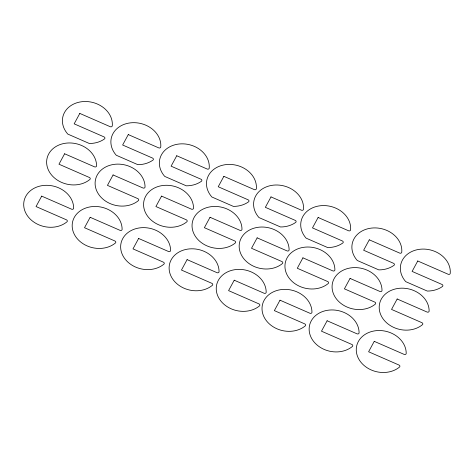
<?xml version="1.0" encoding="UTF-8"?>
<svg xmlns="http://www.w3.org/2000/svg" width="474" height="474" viewBox="0 0 474 474"><rect width="100%" height="100%" fill="white"/><g stroke="black" fill="none" stroke-linecap="round" stroke-linejoin="round"><path stroke-width="0.71" d="M79.81 113.416L74.163 123.844L104.061 136.903A1.481 1.221 12.9 0 1 104.481 138.953A25.175 20.749 12.9 0 1 89.331 143.492L67.788 134.083A25.175 20.749 12.9 0 1 80.053 101.981A25.175 20.749 12.9 0 1 112.285 125.811A1.481 1.221 12.9 0 1 110.229 126.706L79.81 113.416M41.688 196.129L36.042 206.551L66.467 219.841A1.481 1.221 12.9 0 1 66.953 221.838A25.175 20.749 12.9 0 1 27.314 215.629A25.175 20.749 12.9 0 1 42.026 185.66A25.175 20.749 12.9 0 1 73.642 208.21A1.481 1.221 12.9 0 1 71.586 209.188L41.688 196.129M64.618 153.777L58.972 164.205L89.396 177.489A1.481 1.221 12.9 0 1 89.882 179.486A25.175 20.749 12.9 0 1 50.244 173.277A25.175 20.749 12.9 0 1 64.956 143.308A25.175 20.749 12.9 0 1 96.572 165.859A1.481 1.221 12.9 0 1 94.516 166.836L64.618 153.777M128.276 134.586L122.636 145.008L152.533 158.067A1.481 1.221 12.9 0 1 152.954 160.117A25.175 20.749 12.9 0 1 137.798 164.656L116.26 155.247A25.175 20.749 12.9 0 1 128.525 123.145A25.175 20.749 12.9 0 1 160.757 146.976A1.481 1.221 12.9 0 1 158.701 147.87L128.276 134.586M90.155 217.293L84.514 227.721L114.939 241.005A1.481 1.221 12.9 0 1 115.425 243.002A25.175 20.749 12.9 0 1 75.787 236.793A25.175 20.749 12.9 0 1 90.498 206.824A25.175 20.749 12.9 0 1 122.114 229.375A1.481 1.221 12.9 0 1 120.058 230.352L90.155 217.293M113.085 174.942L107.444 185.37L137.869 198.653A1.481 1.221 12.9 0 1 138.355 200.656A25.175 20.749 12.9 0 1 98.716 194.441A25.175 20.749 12.9 0 1 113.428 164.472A25.175 20.749 12.9 0 1 145.044 187.029A1.481 1.221 12.9 0 1 142.988 188L113.085 174.942M176.749 155.75L171.102 166.173L201.006 179.231A1.481 1.221 12.9 0 1 201.42 181.281A25.175 20.749 12.9 0 1 186.27 185.82L164.727 176.411A25.175 20.749 12.9 0 1 176.998 144.309A25.175 20.749 12.9 0 1 209.224 168.146A1.481 1.221 12.9 0 1 207.174 169.034L176.749 155.75M138.627 238.458L132.987 248.886L163.406 262.169A1.481 1.221 12.9 0 1 163.897 264.172A25.175 20.749 12.9 0 1 124.259 257.957A25.175 20.749 12.9 0 1 138.971 227.988A25.175 20.749 12.9 0 1 170.587 250.545A1.481 1.221 12.9 0 1 168.531 251.516L138.627 238.458M161.557 196.106L155.91 206.534L186.335 219.818A1.481 1.221 12.9 0 1 186.827 221.82A25.175 20.749 12.9 0 1 147.183 215.605A25.175 20.749 12.9 0 1 161.895 185.636A25.175 20.749 12.9 0 1 193.516 208.193A1.481 1.221 12.9 0 1 191.455 209.164L161.557 196.106M223.87 176.328L218.23 186.75L248.127 199.809A1.481 1.221 12.9 0 1 248.548 201.859A25.175 20.749 12.9 0 1 233.398 206.397L211.854 196.988A25.175 20.749 12.9 0 1 224.119 164.887A25.175 20.749 12.9 0 1 256.351 188.723A1.481 1.221 12.9 0 1 254.295 189.612L223.87 176.328M187.1 259.622L181.453 270.05L211.878 283.334A1.481 1.221 12.9 0 1 212.364 285.336A25.175 20.749 12.9 0 1 172.726 279.121A25.175 20.749 12.9 0 1 187.437 249.152A25.175 20.749 12.9 0 1 219.053 271.709A1.481 1.221 12.9 0 1 216.997 272.68L187.1 259.622M210.029 217.276L204.383 227.698L234.808 240.982A1.481 1.221 12.9 0 1 235.294 242.984A25.175 20.749 12.9 0 1 195.655 236.775A25.175 20.749 12.9 0 1 210.367 206.8A25.175 20.749 12.9 0 1 241.983 229.357A1.481 1.221 12.9 0 1 239.927 230.328L210.029 217.276M270.998 196.906L265.351 207.328L295.255 220.386A1.481 1.221 12.9 0 1 295.669 222.436A25.175 20.749 12.9 0 1 280.519 226.975L258.976 217.566A25.175 20.749 12.9 0 1 271.247 185.464A25.175 20.749 12.9 0 1 303.473 209.295A1.481 1.221 12.9 0 1 301.423 210.189L270.998 196.906M234.221 280.199L228.581 290.627L259.005 303.911A1.481 1.221 12.9 0 1 259.491 305.914A25.175 20.749 12.9 0 1 219.853 299.698A25.175 20.749 12.9 0 1 234.565 269.73A25.175 20.749 12.9 0 1 266.181 292.286A1.481 1.221 12.9 0 1 264.125 293.258L234.221 280.199M257.151 237.847L251.51 248.275L281.929 261.559A1.481 1.221 12.9 0 1 282.421 263.562A25.175 20.749 12.9 0 1 242.783 257.352A25.175 20.749 12.9 0 1 257.495 227.378A25.175 20.749 12.9 0 1 289.11 249.934A1.481 1.221 12.9 0 1 287.054 250.906L257.151 237.847M318.119 217.483L312.479 227.905L342.376 240.964A1.481 1.221 12.9 0 1 342.797 243.014A25.175 20.749 12.9 0 1 327.641 247.552L306.103 238.144A25.175 20.749 12.9 0 1 318.368 206.042A25.175 20.749 12.9 0 1 350.6 229.872A1.481 1.221 12.9 0 1 348.544 230.767L318.119 217.483M279.998 300.19L274.357 310.618L304.782 323.902A1.481 1.221 12.9 0 1 305.268 325.899A25.175 20.749 12.9 0 1 265.63 319.689A25.175 20.749 12.9 0 1 280.341 289.721A25.175 20.749 12.9 0 1 311.957 312.271A1.481 1.221 12.9 0 1 309.901 313.249L279.998 300.19M302.927 257.838L297.287 268.266L327.712 281.55A1.481 1.221 12.9 0 1 328.198 283.547A25.175 20.749 12.9 0 1 288.559 277.337A25.175 20.749 12.9 0 1 303.271 247.369A25.175 20.749 12.9 0 1 334.887 269.925A1.481 1.221 12.9 0 1 332.831 270.897L302.927 257.838M369.282 239.82L363.641 250.248L393.539 263.301A1.481 1.221 12.9 0 1 393.959 265.357A25.175 20.749 12.9 0 1 378.809 269.89L357.266 260.487A25.175 20.749 12.9 0 1 369.53 228.379A25.175 20.749 12.9 0 1 401.762 252.215A1.481 1.221 12.9 0 1 399.706 253.104L369.282 239.82M327.125 320.768L321.479 331.19L351.904 344.48A1.481 1.221 12.9 0 1 352.395 346.476A25.175 20.749 12.9 0 1 312.751 340.267A25.175 20.749 12.9 0 1 327.463 310.298A25.175 20.749 12.9 0 1 359.079 332.849A1.481 1.221 12.9 0 1 357.023 333.826L327.125 320.768M350.055 278.416L344.408 288.844L374.833 302.128A1.481 1.221 12.9 0 1 375.319 304.124A25.175 20.749 12.9 0 1 335.681 297.915A25.175 20.749 12.9 0 1 350.393 267.946A25.175 20.749 12.9 0 1 382.008 290.497A1.481 1.221 12.9 0 1 379.952 291.474L350.055 278.416M374.247 341.345L368.606 351.767L399.031 365.057A1.481 1.221 12.9 0 1 399.517 367.054A25.175 20.749 12.9 0 1 359.879 360.844A25.175 20.749 12.9 0 1 374.59 330.876A25.175 20.749 12.9 0 1 406.206 353.426A1.481 1.221 12.9 0 1 404.15 354.398L374.247 341.345M397.176 298.993L391.536 309.421L421.955 322.705A1.481 1.221 12.9 0 1 422.447 324.702A25.175 20.749 12.9 0 1 382.808 318.492A25.175 20.749 12.9 0 1 397.52 288.524A25.175 20.749 12.9 0 1 429.136 311.074A1.481 1.221 12.9 0 1 427.08 312.052L397.176 298.993M417.754 260.984L412.107 271.412L442.011 284.465A1.481 1.221 12.9 0 1 442.432 286.521A25.175 20.749 12.9 0 1 427.275 291.06L405.732 281.651A25.175 20.749 12.9 0 1 418.003 249.549A25.175 20.749 12.9 0 1 450.229 273.38A1.481 1.221 12.9 0 1 448.179 274.268L417.754 260.984"/></g></svg>
